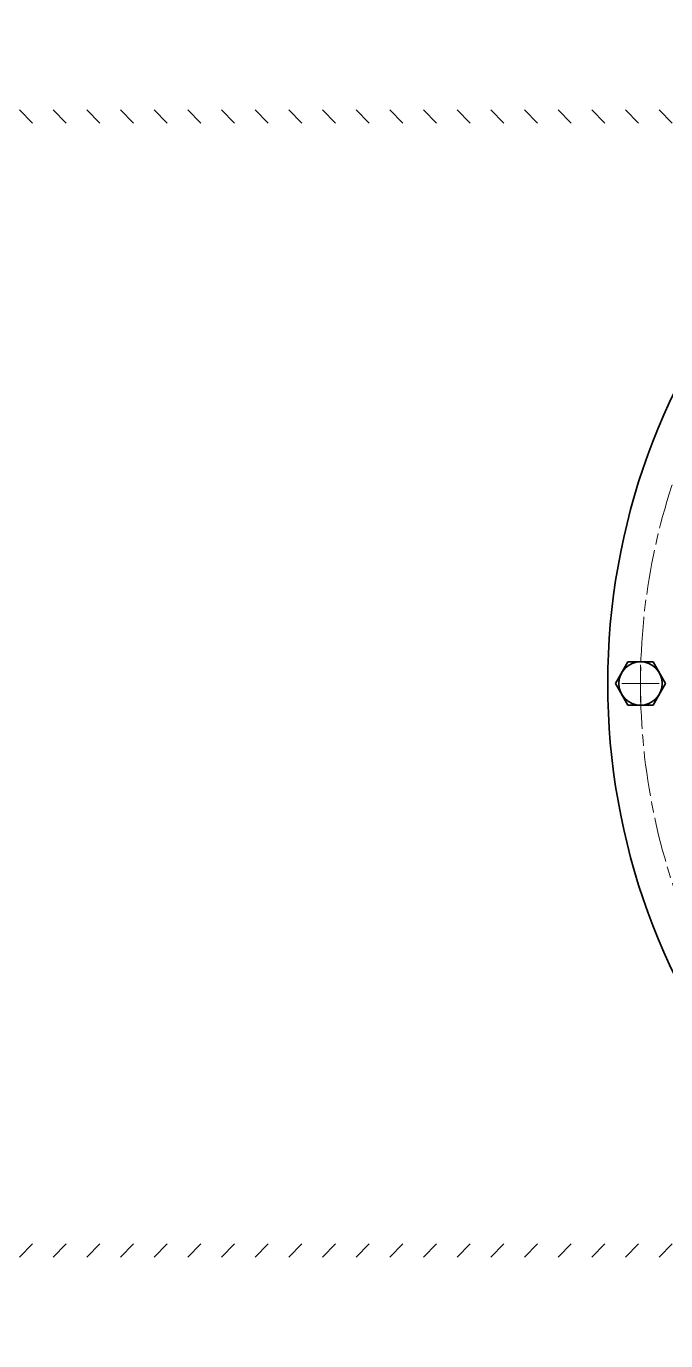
# Model space of a CAD drawing. Header units: millimetres. Extents: x 808 to 6798, y 610 to 4810.
# Drawn here: x 4208 to 4549, y 3503 to 4204 of the extents above; entities that cross this region are included whole.
import ezdxf

# ---------------------------------------------------------------- set-up
doc = ezdxf.new("R2010")
doc.units = ezdxf.units.MM
doc.linetypes.add('ACAD_ISO08W100', pattern=[36, 24, -3, 6, -3])
for name, color, linetype, lineweight in [('中心线', 7, 'ACAD_ISO08W100', 15), ('剖面线', 7, 'Continuous', 15), ('粗实线', 7, 'Continuous', 35)]:
    doc.layers.add(name, color=color, linetype=linetype, lineweight=lineweight)

msp = doc.modelspace()

# ---------------------------------------------------------------- hatches: boundary and pattern name
at = {"layer": '剖面线'}
h = msp.add_hatch(dxfattribs=at)
h.set_pattern_fill('ANSI31', color=256, scale=4, style=0)
h.set_pattern_definition([(135, (6113.852, -1737.78), (8.980256, 8.980256), [])])
edge = h.paths.add_edge_path()
edge.add_line((4788.00218, 4159.22015), (3725.44538, 4159.22015))
edge.add_line((2084.85218, 4159.22015), (2084.85218, 4152.22015))
edge.add_line((2047.85218, 4152.22015), (2208.50058, 4152.22015))
edge.add_line((4788.00218, 4152.22015), (4788.00218, 4159.22015))
h = msp.add_hatch(dxfattribs=at)
h.set_pattern_fill('ANSI31', color=256, scale=4, style=0)
h.set_pattern_definition([(225, (6113.852, 9444.22), (8.980256, -8.980256), [])])
edge = h.paths.add_edge_path()
edge.add_line((4788.00218, 3547.22015), (3725.44538, 3547.22015))
edge.add_line((2084.85218, 3547.22015), (2084.85218, 3554.22015))
edge.add_line((2047.85218, 3554.22015), (2208.50058, 3554.22015))
edge.add_line((4788.00218, 3554.22015), (4788.00218, 3547.22015))

# ---------------------------------------------------------------- linework, layer by layer
at = {"layer": '中心线'}
for p, q in [((4535.46319, 3863.22012), (4535.46319, 3843.22012)), ((4535.46319, 3863.22012), (4535.46319, 3843.22012)), ((4525.46319, 3853.22012), (4545.46319, 3853.22012)), ((4525.46319, 3853.22012), (4545.46319, 3853.22012))]:
    msp.add_line(p, q, dxfattribs=at)
msp.add_circle((4875.46319, 3853.22012), 340, dxfattribs=at)
at = {"layer": '粗实线'}
for p, q in [((4528.77569, 3864.80321), (4522.08819, 3853.22012)), ((4528.77569, 3864.80321), (4522.08819, 3853.22012)), ((4542.15069, 3864.80321), (4528.77569, 3864.80321)), ((4542.15069, 3864.80321), (4528.77569, 3864.80321)), ((4548.83819, 3853.22012), (4542.15069, 3864.80321)), ((4548.83819, 3853.22012), (4542.15069, 3864.80321)), ((4522.08819, 3853.22012), (4528.77569, 3841.63703)), ((4522.08819, 3853.22012), (4528.77569, 3841.63703)), ((4542.15069, 3841.63703), (4548.83819, 3853.22012)), ((4542.15069, 3841.63703), (4548.83819, 3853.22012)), ((4528.77569, 3841.63703), (4542.15069, 3841.63703)), ((4528.77569, 3841.63703), (4542.15069, 3841.63703))]:
    msp.add_line(p, q, dxfattribs=at)
msp.add_circle((4535.46319, 3853.22012), 11.58309, dxfattribs=at)
msp.add_circle((4535.46319, 3853.22012), 11.58309, dxfattribs=at)
msp.add_arc((4875.46319, 3853.22012), 357.5, 101.26719262, 258.73280738, dxfattribs=at)

doc.saveas('drawing.dxf')
